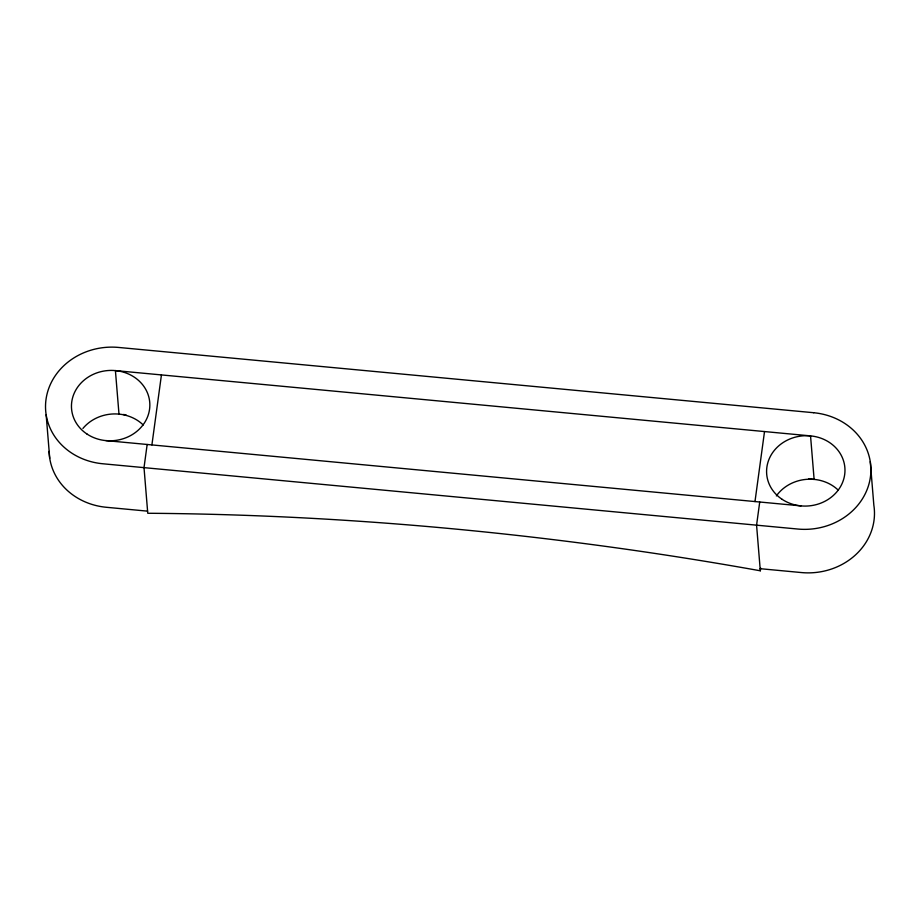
<?xml version="1.0" encoding="UTF-8"?>
<svg xmlns="http://www.w3.org/2000/svg" width="920" height="920" viewBox="0 0 920 920"><rect width="100%" height="100%" fill="white"/><g stroke="black" fill="none" stroke-linecap="round" stroke-linejoin="round"><path stroke-width="1.38" d="M147.165 444.475L144.014 467.636L147.763 513.268A1609.459 699.522 7.8 0 1 760.322 570.791L760.69 568.077M151.903 444.923L161.437 374.923M754.986 501.572L764.52 431.56M759.724 502.009L756.573 525.17L760.322 570.791M123.165 414.506L125.936 414.759M808.565 478.871L814.119 479.4L810.543 435.884L115.414 370.599L118.99 414.115M105.88 440.599L801.009 505.885M147.591 511.152L106.306 507.276A65.17 58.431 -4.7 0 1 49.105 451.386M760.15 568.686L801.435 572.562A65.17 58.431 -4.7 0 0 873.85 505.218L870.274 461.702M46.149 414.782L49.726 458.298M776.365 495.914A39.226 35.167 -4.7 0 1 838.35 490.256M82.915 428.444A39.226 35.167 -4.7 0 1 143.221 424.971M813.694 412.723L118.565 347.438A65.17 58.431 -4.7 0 0 46 399.522A65.17 58.431 -4.7 0 0 102.729 463.76L797.858 529.046A65.17 58.431 -4.7 0 0 870.423 476.962A65.17 58.431 -4.7 0 0 813.694 412.723M782.195 499.376A39.226 35.167 -4.7 0 0 844.686 474.547A39.226 35.167 -4.7 0 0 790.452 438.748A39.226 35.167 -4.7 0 0 782.195 499.376M87.066 434.091A39.226 35.167 -4.7 0 0 149.558 409.25A39.226 35.167 -4.7 0 0 95.323 373.462A39.226 35.167 -4.7 0 0 87.066 434.091"/></g></svg>
